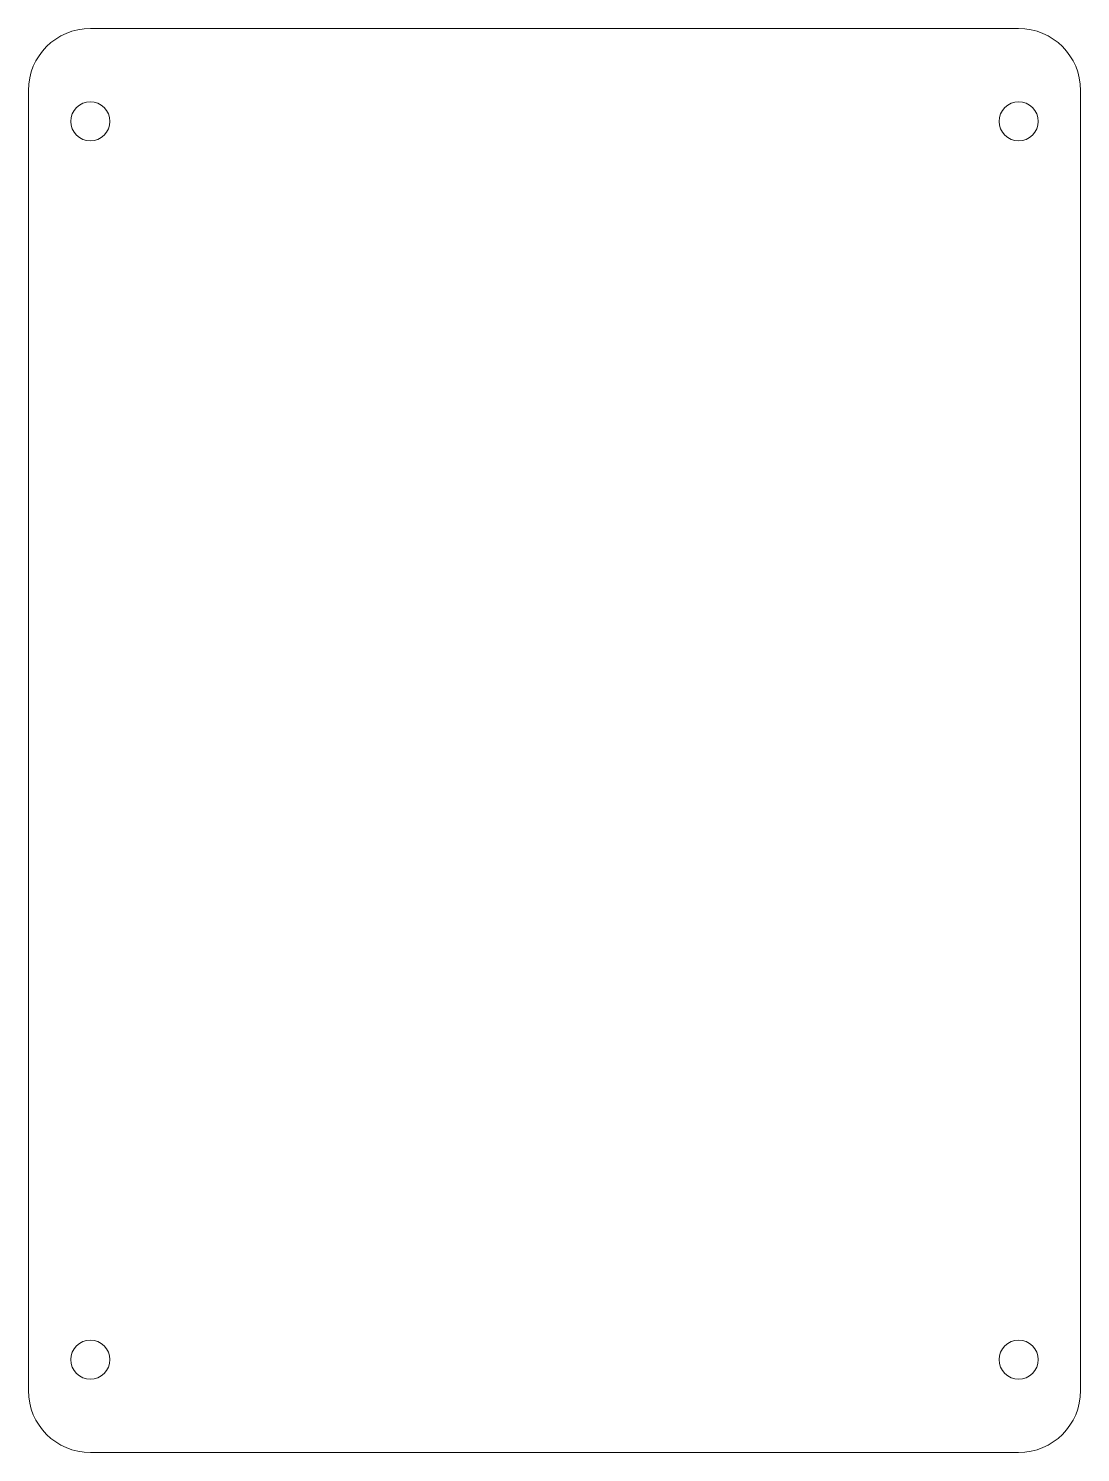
# Model space of a CAD drawing. Header units: millimetres. Extents: x 0 to 170, y 0 to 230.
import ezdxf

# ---------------------------------------------------------------- set-up
doc = ezdxf.new("R2010")
doc.units = ezdxf.units.MM
doc.layers.add('Z Stage', color=3, linetype='CONTINUOUS', lineweight=0)

msp = doc.modelspace()

# ---------------------------------------------------------------- linework, layer by layer
at = {"layer": 'Z Stage'}
for p, q in [((10, 230), (160, 230)), ((0, 220), (0, 10)), ((170, 220), (170, 10)), ((10, 0), (160, 0))]:
    msp.add_line(p, q, dxfattribs=at)
for centre in [(10, 215), (160, 215), (10, 15), (160, 15)]:
    msp.add_circle(centre, 3.17, dxfattribs=at)
for centre, start, end in [((10, 220), 90, 180), ((160, 220), 0, 90), ((10, 10), 180, 270), ((160, 10), 270, 0)]:
    msp.add_arc(centre, 10, start, end, dxfattribs=at)

doc.saveas('drawing.dxf')
